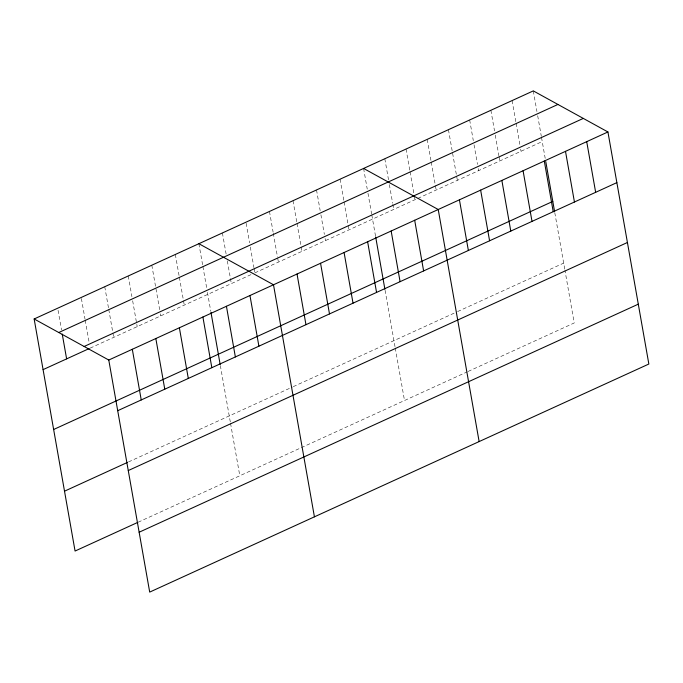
<?xml version="1.0" encoding="UTF-8"?>
<svg xmlns="http://www.w3.org/2000/svg" width="683" height="683" viewBox="0 0 683 683"><rect width="100%" height="100%" fill="white"/><g stroke="black" fill="none" stroke-linecap="round" stroke-linejoin="round"><path stroke-width="0.51" stroke-dasharray="3.42 2.56" d="M90.147 348.134L252.044 274.156M254.87 272.867L416.886 198.838M417.851 198.403L542.242 141.56M128.524 461.93L292.298 387.099M293.238 386.663L456.637 312.011M457.601 311.568L563.671 263.109M138.137 522.222L467.189 371.876M468.154 371.432L574.224 322.965L564.969 270.459M533.303 90.899L536.949 111.577M537.683 115.717L541.329 136.395M541.508 137.428L545.205 158.371M554.792 212.737L564.781 269.409M512.088 100.589L515.921 122.308M516.1 123.341L519.934 145.052M520.659 149.184L521.027 151.259M490.881 110.287L494.526 130.965M495.252 135.097L498.897 155.775M499.085 156.817L499.811 160.949M469.665 119.977L473.31 140.655M474.036 144.796L477.502 164.441M478.228 168.573L478.595 170.639M448.449 129.668L457.379 180.338M427.234 139.366L431.067 161.077M431.246 162.11L436.172 190.028M406.018 149.056L409.851 170.767M410.031 171.8L414.043 194.553M414.222 195.586L414.957 199.718M384.811 158.746L388.636 180.466M389.361 184.598L392.648 203.21M392.827 204.243L393.741 209.416M363.595 168.445L367.241 189.123M367.966 193.255L371.612 213.941M371.8 214.974L375.676 236.958M385.075 290.275L395.064 346.947M395.252 347.997L404.515 400.511M340.057 179.194L343.891 200.904M344.07 201.946L348.996 229.864M316.528 189.951L320.173 210.629M320.908 214.761L324.365 234.406M325.099 238.546L325.467 240.612M292.998 200.7L296.823 222.41M297.011 223.443L301.929 251.361M269.469 211.448L273.115 232.126M273.294 233.168L277.486 256.945M277.674 257.978L278.399 262.118M246.119 223.239L249.577 242.883M250.311 247.015L253.956 267.693M254.136 268.735L254.682 271.834M222.402 232.954L226.235 254.665M227.328 260.872L231.341 283.616M198.873 243.703L202.697 265.422M202.885 266.455L206.71 288.166M207.444 292.307L210.765 311.175M220.353 365.542L230.35 422.214M230.53 423.264L239.793 475.778M175.343 254.46L179.168 276.171M179.347 277.204L184.273 305.122M151.805 265.209L159.651 309.672M160.377 313.804L160.744 315.879M128.276 275.966L131.921 296.644M132.656 300.776L137.206 326.628M104.747 286.715L108.571 308.426M108.759 309.459L113.677 337.376M81.397 298.497L85.042 319.183M85.221 320.216L89.055 341.927M58.046 310.287L61.513 329.932"/><path stroke-width="1.02" d="M34.15 318.97L533.303 90.899L607.93 131.964L648.85 364.03L149.697 592.101L108.776 360.035L34.15 318.97L75.07 551.036L137.198 522.657M58.772 332.519L557.934 104.448M84.146 346.477L583.308 118.407M43.08 369.631L89.208 348.561M108.776 360.035L607.93 131.964M53.641 429.496L552.795 201.425M117.707 410.696L616.86 182.626M64.518 491.179L127.576 462.357M128.267 470.561L627.421 242.491M139.136 532.236L638.298 304.166M363.595 168.445L438.221 209.502L479.133 441.577M198.873 243.703L273.499 284.768L314.419 516.835M586.714 141.654L595.653 192.316M565.498 151.344L574.437 202.014M545.76 161.521L554.605 211.704M544.291 161.043L553.221 211.704M523.076 170.733L532.006 221.394M501.86 180.423L510.79 231.093M480.644 190.122L489.583 240.783M459.428 199.812L468.367 250.473M414.683 220.259L423.622 270.92M391.154 231.008L400.084 281.669M375.676 236.958L384.896 289.25M367.625 241.756L376.555 292.426M344.087 252.514L353.026 303.175M320.558 263.262L329.496 313.932M297.028 274.02L305.958 324.681M249.961 295.517L258.9 346.187M226.432 306.274L235.37 356.936M210.953 312.225L220.174 364.517M202.902 317.023L211.832 367.685M179.373 327.772L188.303 378.442M155.835 338.529L164.774 389.19M132.306 349.278L141.236 399.948M62.238 334.064L66.618 358.882"/></g></svg>
